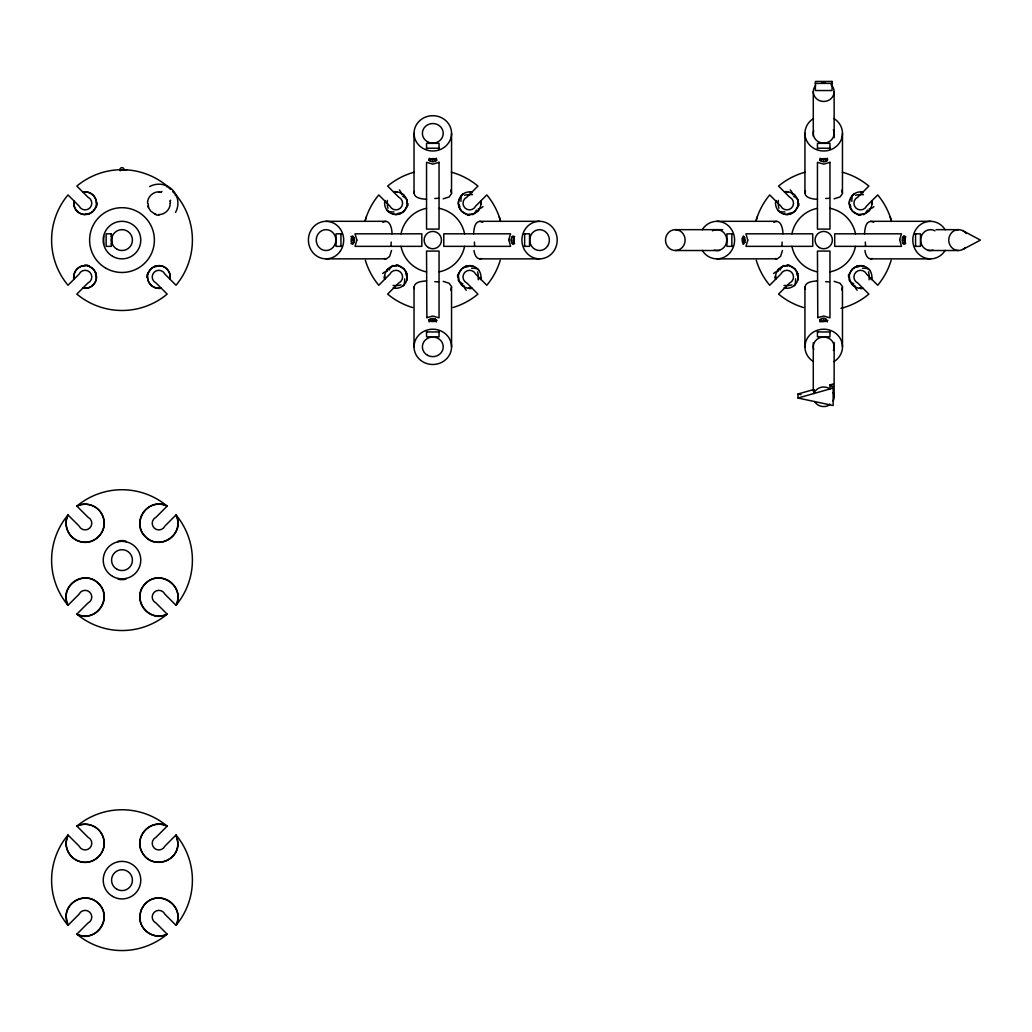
<?xml version="1.0" encoding="UTF-8"?>
<svg xmlns="http://www.w3.org/2000/svg" width="1032" height="1032" viewBox="0 0 1032 1032"><rect width="100%" height="100%" fill="white"/><g stroke="black" fill="none" stroke-linecap="round" stroke-linejoin="round"><path stroke-width="1.5" d="M414.026 346.842L414.026 287.051C414.89 281.491 422.101 281.413 426.538 280.872M451.565 346.842A18.77 17.647 0 0 0 423.404 331.569A18.77 17.647 0 0 0 423.404 362.116A18.77 17.647 0 0 0 451.565 346.842L451.526 286.496L449.113 283.232L443.167 281.336M817.447 280.872C813.01 281.413 805.798 281.491 804.934 287.051L804.934 346.842M834.075 281.336L840.022 283.232L842.447 286.496L842.486 346.842M73.775 276.963C73.633 270.9 79.051 265.456 85.127 265.611M170.215 203.214C170.37 209.277 164.952 214.72 158.876 214.566M426.538 199.305C421.882 199.008 412.658 198.08 414.348 191.423M451.565 287.051L450.597 290.057M817.447 199.305C812.674 199.163 802.857 197.731 805.489 190.881M842.486 287.051L841.622 289.863M451.565 133.334A18.77 17.647 0 0 1 423.404 148.621A18.77 17.647 0 0 1 423.404 118.061A18.77 17.647 0 0 1 451.565 133.334L451.526 193.681L449.113 196.944L443.167 198.841M842.486 133.334L842.447 193.681L840.022 196.944L834.075 198.841M96.479 276.963C96.634 283.039 91.19 288.457 85.127 288.315M147.524 203.214C147.37 197.138 152.813 191.72 158.876 191.862M407.253 203.91L406.93 200.479M458.35 276.266L458.66 279.698M798.162 203.91L797.852 200.479M849.259 276.266L849.568 279.698M473.585 233.825C474.114 229.388 474.204 222.19 479.764 221.312L539.543 221.312A18.77 17.647 -90 0 1 554.829 249.473A18.77 17.647 -90 0 1 524.269 249.473A18.77 17.647 -90 0 1 539.543 221.312M864.494 233.825C865.022 229.388 865.113 222.19 870.673 221.312L930.464 221.312M384.626 275.866L384.575 277.221M480.964 204.323L481.015 203.085M775.535 275.866L775.483 277.221M871.872 204.323L871.924 203.085M903.181 236.483L905.606 236.483L904.574 243.733L903.181 243.707L902.484 242.275L902.445 238.005L904.006 235.915L905.606 243.707L903.181 243.707M354.066 238.005L351.422 238.005L351.422 242.172C357.085 244.842 353.189 232.561 351.757 237.244C351.731 239.179 350.725 243.397 352.75 244.081M511.537 242.172L514.168 242.172L514.168 238.005C508.492 234.948 512.311 247.848 513.897 242.649C514.633 239.914 513.665 232.832 511.537 238.005M744.975 238.005L742.343 238.005L742.343 242.172L744.975 242.172L744.227 236.483M391.541 250.466L389.657 256.413L386.394 258.826L326.048 258.864M782.462 250.466L780.566 256.413L777.302 258.826L716.956 258.864M111.946 242.843L111.779 242.172A11.159 10.784 0 0 1 111.779 238.005L111.946 237.334M103.69 235.915L103.69 244.262M406.789 280.214L407.253 276.266M458.801 199.976L458.35 203.91M797.71 280.214L798.162 276.266M849.71 199.976L849.259 203.91M364.98 221.377L366.296 216.978M755.888 221.377L757.204 216.978M406.582 207.084L403.951 211.238L399.332 214.037M459.008 273.093L461.639 268.939L466.258 266.14M797.504 207.084L794.859 211.238L790.241 214.037A40.132 10.023 -51 0 1 789.777 214.076M849.917 273.093L852.561 268.939L857.179 266.14M67.97 514.994C63.649 523.508 67.067 534.808 75.336 539.543A81.618 39.345 -65.4 0 0 79.528 541.426C93.344 546.405 108.308 531.467 103.316 517.638A81.605 39.345 -24.8 0 0 101.459 513.433C96.698 505.19 85.411 501.758 76.897 506.067A19.027 19.027 0 0 1 103.948 520.412A19.027 19.027 0 0 1 82.289 542.045A19.027 19.027 0 0 1 67.97 514.994A70.395 70.395 0 0 0 67.996 605.281L79.064 594.213A6.669 6.669 0 0 1 89.849 592.278A6.669 6.669 0 0 1 87.914 603.062L76.845 614.13C94.428 623.986 112.875 598.96 99.743 584.809A6.463 2.141 45 0 0 97.318 582.37C83.153 569.264 58.14 587.698 67.996 605.281A19.027 19.027 0 0 1 82.276 578.178A19.027 19.027 0 0 1 103.948 599.85A19.027 19.027 0 0 1 76.845 614.13A70.395 70.395 0 0 0 167.158 614.13L156.09 603.062A6.669 6.669 0 0 1 154.155 592.278A6.669 6.669 0 0 1 164.939 594.213L176.008 605.281C185.863 587.698 160.837 569.251 146.673 582.383A6.463 2.141 -45 0 0 144.248 584.809C131.141 598.973 149.563 623.986 167.158 614.13A19.027 19.027 0 0 1 140.055 599.85A19.027 19.027 0 0 1 161.714 578.178A19.027 19.027 0 0 1 176.008 605.281A70.395 70.395 0 0 0 176.008 514.968L164.939 526.036A6.669 6.669 0 0 1 154.155 527.971A6.669 6.669 0 0 1 156.09 517.187L167.158 506.119C148.905 495.915 130.019 523.005 145.422 536.705C159.121 552.107 186.212 533.221 176.008 514.968A19.027 19.027 0 0 1 161.714 542.071A19.027 19.027 0 0 1 140.055 520.412A19.027 19.027 0 0 1 167.158 506.119A70.395 70.395 0 0 0 76.858 506.106L87.914 517.161A6.669 6.669 0 0 1 89.849 527.945A6.669 6.669 0 0 1 79.064 526.01L67.996 514.942M95.563 207.651L93.151 211.238L89.268 213.779M148.427 272.538L150.853 268.939L154.736 266.398M354.066 242.172L353.37 243.604L350.906 243.707M744.923 242.275L743.401 244.262M512.22 236.573L514.684 236.483M436.613 160.308L436.407 159.186L430.705 158.722C429.17 162.746 434.807 162.024 436.588 160.36M827.354 160.566L827.225 159.173L821.627 158.722C819.472 163.25 829.367 162.295 827.316 158.193M827.316 321.984C824.645 312.154 811.965 325.351 827.845 320.346M436.407 321.984C437.826 317.314 429.377 317.933 428.693 320.462M386.742 270.281L388.122 268.72M478.848 209.896L477.468 211.457M777.664 270.281L779.031 268.72M869.757 209.896L868.389 211.457M436.936 320.346L432.795 321.378L428.732 320.5M461.433 195.409L462.994 194.042M404.157 284.767L402.596 286.135M852.342 195.409L853.903 194.042M795.079 284.767L793.518 286.135M161.147 192.094L161.895 191.346M166.462 186.779L167.158 186.083L170.474 189.398M169.996 200.943L170.744 200.195M175.259 195.68L176.008 194.932L172.692 191.617M743.363 235.954L742.498 238.005L742.95 243.849M382.833 222.28C389.812 218.307 392.134 228.807 392.005 233.825M773.742 222.28C780.721 218.307 783.043 228.807 782.927 233.825M963.049 249.357L980.4 240.095L963.049 230.82M481.454 258.542C476.655 260.309 474.346 254.169 474.049 250.466M872.363 258.542C867.564 260.309 865.268 254.169 864.958 250.466M798.007 393.992L813.874 389.49L813.874 393.514A10.423 9.804 0 0 1 829.973 388.948L829.973 384.91L833.147 384.02L833.147 405.524L798.007 398.017L798.007 393.992L801.026 394.637M798.007 398.017L833.147 388.045M472.398 214.23L468.98 214.54M393.192 265.946L396.611 265.637M863.307 214.23L859.888 214.54M784.101 265.946L787.532 265.637M430.705 161.353C425.687 159.354 432.524 158.231 434.885 158.722L434.885 161.353M821.627 161.353C816.557 159.289 823.368 158.27 825.793 158.722L825.793 161.353M434.885 318.824L434.885 321.455L430.705 321.455L430.705 318.824M825.793 318.824L825.793 321.455L821.627 321.455L821.627 318.824M396.611 214.54L392.676 214.088M787.532 214.54L783.585 214.088M468.98 265.637L472.914 266.088M859.888 265.637L863.823 266.088M395.669 191.875L397.023 191.926M786.577 191.875L787.932 191.926M469.921 288.302L468.567 288.263M860.83 288.302L859.475 288.263M815.37 83.399L832.05 83.399M426.538 148.234L439.052 148.234M817.447 148.234L829.96 148.234M326.048 221.312L385.826 221.312M716.956 221.312L776.735 221.312M675.315 229.659A10.423 9.804 -90 0 1 683.803 245.306A10.423 9.804 -90 0 1 666.827 245.306A10.423 9.804 -90 0 1 675.315 229.659L722.671 229.659M936.076 229.659L958.547 229.659M341.773 233.825L336.045 233.825L336.045 246.351L341.773 246.351M523.817 233.825L529.545 233.825L529.545 246.351L523.817 246.351M732.681 233.825L726.954 233.825L726.954 246.351L732.681 246.351M914.739 233.825L920.467 233.825L920.467 246.351L914.739 246.351M111.366 235.915L112.436 235.915M111.366 236.483L112.217 236.483M350.906 236.483L353.37 236.573M902.445 238.005L905.077 238.005M351.615 240.095L354.363 240.095M511.227 240.095L513.975 240.095M742.524 240.095L745.272 240.095M902.149 240.095L904.883 240.095M902.484 242.275L905.077 242.172M111.366 243.707L112.217 243.707M512.272 243.707L514.684 243.707M111.366 244.262L112.436 244.262M675.315 250.518L719.51 250.518M928.052 250.518L958.547 250.518M479.764 258.864L539.543 258.864M870.673 258.864L930.464 258.864M426.538 331.943L439.052 331.943M817.447 331.943L829.96 331.943M85.127 191.862C91.19 191.72 96.634 197.138 96.479 203.214M158.876 288.315C152.813 288.457 147.37 283.039 147.524 276.963M870.673 221.312L873.665 222.28M479.764 221.312L482.757 222.28M776.735 258.864L775.045 258.542M385.826 258.864L384.136 258.542M85.127 214.566C79.051 214.72 73.633 209.277 73.775 203.214M158.876 265.611C164.952 265.456 170.37 270.9 170.215 276.963M124.085 169.712L126.781 169.854M856.715 213.882L852.561 211.238L849.762 206.619M790.706 266.295L794.859 268.939L797.659 273.557M465.806 213.882L461.639 211.238L458.84 206.619M399.797 266.295L403.951 268.939L406.75 273.557A40.132 10.023 39 0 1 406.789 274.022M154.439 213.663L150.853 211.238L148.311 207.355M89.552 266.514L93.151 268.939L95.692 272.822M793.518 194.042L795.079 195.409M853.903 286.135L852.342 284.767M402.596 194.042L404.157 195.409M462.994 286.135L461.433 284.767M868.389 268.72L869.757 270.281M779.031 211.457L777.664 209.896M477.468 268.72L478.848 270.281M388.122 211.457L386.742 209.896M450.597 190.12L451.565 193.126M841.622 190.314L842.486 193.126M805.489 289.295L804.934 287.051M414.348 288.754L414.026 287.051M890.203 216.978L891.519 221.377M499.295 216.978L500.61 221.377M915.565 233.825L915.565 246.351M834.14 91.667L834.14 137.759M834.14 342.418L834.14 396.778M829.96 149.06L829.96 143.332L817.447 143.332L817.447 149.06M829.96 331.117L829.96 336.845L817.447 336.845L817.447 331.117M829.715 404.041L829.715 404.789A10.423 9.804 0 0 1 814.609 401.564M823.704 158.915L823.704 161.65M823.704 318.527L823.704 321.275M820.092 158.193L820.092 160.618M820.092 319.572L820.092 321.984M813.281 91.667L813.281 136.172M813.281 342.714L813.281 390.922M804.934 133.334L804.934 193.126M731.856 233.825L731.856 246.351M524.643 233.825L524.643 246.351M439.052 149.06L439.052 143.332L426.538 143.332L426.538 149.06M439.052 331.117L439.052 336.845L426.538 336.845L426.538 331.117M436.407 158.193L436.407 160.618M432.795 158.915L432.795 161.65M432.795 318.527L432.795 321.275M429.183 158.193L429.183 160.618M429.183 319.572L429.183 321.984M414.026 133.334L414.026 193.126M340.947 233.825L340.947 246.351M126.033 578.436A4.154 0.98 0 0 1 121.995 579.649A4.154 0.98 0 0 1 117.958 578.436M117.958 541.813A4.154 0.98 0 0 1 121.995 540.6A4.154 0.98 0 0 1 126.033 541.813M176.008 194.932A70.395 70.395 0 0 1 176.008 285.245L164.939 274.177A6.669 6.669 0 0 0 154.155 272.242A6.669 6.669 0 0 0 156.09 283.026L167.158 294.094A70.395 70.395 0 0 1 76.845 294.094L87.914 283.026A6.669 6.669 0 0 0 89.849 272.242A6.669 6.669 0 0 0 79.064 274.177L67.996 285.245A70.395 70.395 0 0 1 67.996 194.932L79.064 206A6.669 6.669 0 0 0 89.849 207.935A6.669 6.669 0 0 0 87.914 197.151L76.845 186.083A70.395 70.395 0 0 1 167.158 186.083M149.64 186.573A19.027 19.027 0 0 1 175.517 212.45M120.267 170.848A2.09 2.09 0 0 1 121.389 167.7A2.09 2.09 0 0 1 124.085 169.687M82.857 192.094A11.352 11.352 0 0 1 96.453 202.453A11.352 11.352 0 0 1 84.366 214.54A11.352 11.352 0 0 1 74.007 200.943M74.007 279.233A11.352 11.352 0 0 1 84.366 265.637A11.352 11.352 0 0 1 96.453 277.724A11.352 11.352 0 0 1 82.857 288.083M161.147 288.083A11.352 11.352 0 0 1 147.55 277.724A11.352 11.352 0 0 1 159.638 265.637A11.352 11.352 0 0 1 169.996 279.233M121.428 170.151A1.69 0.774 -1.7 0 1 120.034 169.97M122.524 170.215A3.702 1.561 0 0 1 121.479 170.215M123.892 169.932A1.716 0.722 0 0 1 122.589 170.099M96.931 202.93A24.936 11.133 -38 0 1 96.866 205.897M96.092 206.271A17.454 7.869 -38.7 0 1 95.989 206.606M96.26 206.465A13.132 5.482 -42.2 0 1 95.924 207.496M89.384 213.521A13.584 5.392 -45.9 0 1 88.468 213.856M88.365 214.05A17.454 7.817 -51 0 1 88.004 214.153M88.313 213.521A24.936 10.475 -47.9 0 1 85.437 214.063M73.994 203.085A17.196 8.514 -48.3 0 1 74.265 200.827M82.96 191.888A17.196 8.785 -43.6 0 1 85.217 191.72M95.434 273.777A24.936 10.475 42.1 0 1 95.976 276.653M84.985 288.096A17.196 8.514 41.7 0 1 82.741 287.825M73.788 279.13A17.196 8.785 46.4 0 1 73.633 276.873M84.843 265.16A24.936 11.133 52 0 1 87.81 265.224M88.171 265.998A17.454 7.869 51.3 0 1 88.52 266.101M88.378 265.83A13.132 5.482 47.8 0 1 89.397 266.166M95.434 272.706A13.584 5.392 44.1 0 1 95.77 273.622M95.963 273.725A17.454 7.817 39 0 1 96.066 274.086M170.009 277.105A17.196 8.514 -48.3 0 1 169.738 279.35M161.044 288.302A17.196 8.785 -43.6 0 1 158.786 288.457M147.073 277.247A24.936 11.133 -38 0 1 147.137 274.28M147.911 273.919A17.454 7.869 -38.7 0 1 148.015 273.57M147.731 273.712A13.132 5.482 -42.2 0 1 148.079 272.68M154.619 266.656A13.584 5.392 -45.9 0 1 155.535 266.32M155.639 266.127A17.454 7.817 -51 0 1 156 266.024M155.69 266.656A24.936 10.475 -47.9 0 1 158.567 266.114M170.203 201.047A17.196 8.785 46.4 0 1 170.37 203.304M159.005 192.081A17.196 8.514 41.7 0 1 161.263 192.352M159.16 215.017A24.936 11.133 52 0 1 156.193 214.953M155.819 214.179A17.454 7.869 51.3 0 1 155.484 214.076M155.626 214.359A13.132 5.482 47.8 0 1 154.594 214.011M148.569 207.471A13.584 5.392 44.1 0 1 148.234 206.555M148.04 206.452A17.454 7.817 39 0 1 147.937 206.09M148.569 206.4A24.936 10.475 42.1 0 1 148.028 203.523M500.236 260.27A70.395 70.395 0 0 1 486.807 285.245L475.739 274.177A6.669 6.669 0 0 0 464.955 272.242A6.669 6.669 0 0 0 466.89 283.026L477.958 294.094A70.395 70.395 0 0 1 452.983 307.536M412.607 307.536A70.395 70.395 0 0 1 387.632 294.094L398.7 283.026A6.669 6.669 0 0 0 400.635 272.242A6.669 6.669 0 0 0 389.851 274.177L378.783 285.245A70.395 70.395 0 0 1 365.354 260.27M365.354 219.906A70.395 70.395 0 0 1 378.783 194.932L389.851 206A6.669 6.669 0 0 0 400.635 207.935A6.669 6.669 0 0 0 398.7 197.151L387.632 186.083A70.395 70.395 0 0 1 414.18 172.202M451.41 172.202A70.395 70.395 0 0 1 477.958 186.083L466.89 197.151A6.669 6.669 0 0 0 464.955 207.935A6.669 6.669 0 0 0 475.739 206L486.807 194.932A70.395 70.395 0 0 1 500.236 219.906M407.885 203.407A59.005 14.267 -39.9 0 1 407.937 205.484M406.956 206.219A40.132 10.088 -38.7 0 1 406.853 206.555M407.111 206.348A30.315 6.966 -42.2 0 1 406.982 206.787M399.41 213.908A40.132 10.023 -51 0 1 398.855 214.076M399.668 212.992A59.005 13.674 -47.9 0 1 397.32 213.637M394.005 211.934A165.675 42.57 -55.3 0 1 388.251 211.263M387.993 208.322A100.297 26.239 -54.9 0 1 387.4 200.401M384.962 202.62A36.133 10.256 -47.9 0 1 385.297 200.543M393.656 192.094A11.352 11.352 0 0 1 407.24 202.453A11.352 11.352 0 0 1 395.166 214.54A11.352 11.352 0 0 1 384.807 200.943M404.634 278.872A165.675 42.57 34.7 0 1 403.963 284.639M401.022 284.897A100.297 26.239 35.1 0 1 393.115 285.477M395.32 287.928A36.133 10.256 42.1 0 1 393.244 287.593M384.807 279.233A11.352 11.352 0 0 1 395.166 265.637A11.352 11.352 0 0 1 407.24 277.724A11.352 11.352 0 0 1 393.656 288.083M480.628 277.556A36.133 10.256 -47.9 0 1 480.293 279.633M471.934 288.083A11.352 11.352 0 0 1 458.35 277.724A11.352 11.352 0 0 1 470.424 265.637A11.352 11.352 0 0 1 480.783 279.233M482.963 206.606A104.58 28.948 49.3 0 1 478.164 209.019M476.526 210.051A164.127 42.325 58.6 0 1 472.708 214.72M469.483 215.185A59.005 14.267 50.1 0 1 467.406 215.237M466.67 214.243A40.132 10.088 51.3 0 1 466.335 214.153M466.541 214.398A30.315 6.966 47.8 0 1 466.103 214.282M458.969 206.71A40.132 10.023 39 0 1 458.801 206.155M459.885 206.968A59.005 13.674 42.1 0 1 459.24 204.62M460.956 201.305A165.675 42.57 34.7 0 1 461.627 195.538M464.568 195.28A100.297 26.239 35.1 0 1 472.488 194.7M470.27 192.249A36.133 10.256 42.1 0 1 472.346 192.584M480.783 200.943A11.352 11.352 0 0 1 470.424 214.54A11.352 11.352 0 0 1 458.35 202.453A11.352 11.352 0 0 1 471.934 192.094M474.617 245.81A22.033 2.154 -89.6 0 1 474.398 242.056M464.581 246.351A32.392 32.392 0 0 1 439.052 271.868M426.538 271.868A32.392 32.392 0 0 1 401.009 246.351M401.009 233.825A32.392 32.392 0 0 1 426.538 208.309M439.052 208.309A32.392 32.392 0 0 1 464.581 233.825M391.192 242.056A22.033 2.154 89.6 0 1 390.973 245.81M438.523 198.26A22.033 2.154 0.4 0 1 434.769 198.479M434.769 281.697A22.033 2.154 -0.4 0 1 438.523 281.917M393.992 191.681A36.133 10.565 -43.6 0 1 395.914 191.591M399.32 189.927A104.58 28.948 -40.7 0 1 401.732 194.725M402.751 196.351A164.127 42.325 -31.4 0 1 407.421 200.182M384.394 278.885A36.133 10.565 46.4 0 1 384.304 276.963M382.627 273.57A104.58 28.948 49.3 0 1 387.426 271.158M389.064 270.139A164.127 42.325 58.6 0 1 392.882 265.456M396.107 264.992A59.005 14.267 50.1 0 1 398.184 264.953M398.92 265.934A40.132 10.088 51.3 0 1 399.255 266.024M399.049 265.779A30.315 6.966 47.8 0 1 399.487 265.908M405.705 273.222A59.005 13.674 42.1 0 1 406.35 275.57M471.598 288.496A36.133 10.565 -43.6 0 1 469.676 288.586M466.27 290.25A104.58 28.948 -40.7 0 1 463.858 285.451M462.839 283.826A164.127 42.325 -31.4 0 1 458.169 279.995M457.705 276.77A59.005 14.267 -39.9 0 1 457.653 274.705M458.647 273.97A40.132 10.088 -38.7 0 1 458.737 273.622M458.479 273.828A30.315 6.966 -42.2 0 1 458.608 273.39M466.18 266.269A40.132 10.023 -51 0 1 466.735 266.101M465.922 267.185A59.005 13.674 -47.9 0 1 468.27 266.54M471.585 268.243A165.675 42.57 -55.3 0 1 477.339 268.913M477.597 271.855A100.297 26.239 -54.9 0 1 478.19 279.775M481.196 201.292A36.133 10.565 46.4 0 1 481.286 203.214M891.158 260.27A70.395 70.395 0 0 1 877.716 285.245L866.648 274.177A6.669 6.669 0 0 0 855.863 272.242A6.669 6.669 0 0 0 857.798 283.026L868.867 294.094A70.395 70.395 0 0 1 840.964 308.349M803.528 307.536A70.395 70.395 0 0 1 778.554 294.094L789.622 283.026A6.669 6.669 0 0 0 791.557 272.242A6.669 6.669 0 0 0 780.773 274.177L769.704 285.245A70.395 70.395 0 0 1 756.263 260.27M756.263 219.906A70.395 70.395 0 0 1 769.704 194.932L780.773 206A6.669 6.669 0 0 0 791.557 207.935A6.669 6.669 0 0 0 789.622 197.151L778.554 186.083A70.395 70.395 0 0 1 805.089 172.202M842.331 172.202A70.395 70.395 0 0 1 868.867 186.083L857.798 197.151A6.669 6.669 0 0 0 855.863 207.935A6.669 6.669 0 0 0 866.648 206L877.716 194.932A70.395 70.395 0 0 1 891.158 219.906M798.807 203.407A59.005 14.267 -39.9 0 1 798.845 205.484M797.865 206.219A40.132 10.088 -38.7 0 1 797.762 206.555M798.02 206.348A30.315 6.966 -42.2 0 1 797.891 206.787M790.577 212.992A59.005 13.674 -47.9 0 1 788.229 213.637M784.926 211.934A165.675 42.57 -55.3 0 1 779.16 211.263M778.902 208.322A100.297 26.239 -54.9 0 1 778.322 200.401M775.871 202.62A36.133 10.256 -47.9 0 1 776.206 200.543M784.565 192.094A11.352 11.352 0 0 1 798.162 202.453A11.352 11.352 0 0 1 786.074 214.54A11.352 11.352 0 0 1 775.716 200.943M795.543 278.872A165.675 42.57 34.7 0 1 794.885 284.639M791.944 284.897A100.297 26.239 35.1 0 1 784.023 285.477M786.229 287.928A36.133 10.256 42.1 0 1 784.165 287.593M775.716 279.233A11.352 11.352 0 0 1 786.074 265.637A11.352 11.352 0 0 1 798.162 277.724A11.352 11.352 0 0 1 784.565 288.083M871.55 277.556A36.133 10.256 -47.9 0 1 871.214 279.633M862.855 288.083A11.352 11.352 0 0 1 849.259 277.724A11.352 11.352 0 0 1 861.346 265.637A11.352 11.352 0 0 1 871.705 279.233M873.872 206.606A104.58 28.948 49.3 0 1 869.073 209.019M867.448 210.051A164.127 42.325 58.6 0 1 863.616 214.72M860.391 215.185A59.005 14.267 50.1 0 1 858.314 215.237M857.579 214.243A40.132 10.088 51.3 0 1 857.244 214.153M857.45 214.398A30.315 6.966 47.8 0 1 857.012 214.282M849.891 206.71A40.132 10.023 39 0 1 849.723 206.155M850.807 206.968A59.005 13.674 42.1 0 1 850.162 204.62M851.864 201.305A165.675 42.57 34.7 0 1 852.535 195.538M855.476 195.28A100.297 26.239 35.1 0 1 863.397 194.7M861.178 192.249A36.133 10.256 42.1 0 1 863.255 192.584M871.705 200.943A11.352 11.352 0 0 1 861.346 214.54A11.352 11.352 0 0 1 849.259 202.453A11.352 11.352 0 0 1 862.855 192.094M945.222 250.363A18.77 17.647 -90 0 1 918.867 254.246A18.77 17.647 -90 0 1 918.867 225.931A18.77 17.647 -90 0 1 945.222 229.814M702.186 229.814A18.77 17.647 -90 0 1 728.54 225.931A18.77 17.647 -90 0 1 728.54 254.246A18.77 17.647 -90 0 1 702.186 250.363M833.985 118.577A18.77 17.647 0 0 1 837.868 144.931A18.77 17.647 0 0 1 809.552 144.931A18.77 17.647 0 0 1 813.435 118.577M813.435 361.6A18.77 17.647 0 0 1 809.552 335.258A18.77 17.647 0 0 1 837.868 335.258A18.77 17.647 0 0 1 833.985 361.6M865.538 245.81A22.033 2.154 -89.6 0 1 865.319 242.056M855.489 246.351A32.392 32.392 0 0 1 829.96 271.868M817.447 271.868A32.392 32.392 0 0 1 791.931 246.351M791.931 233.825A32.392 32.392 0 0 1 817.447 208.309M829.96 208.309A32.392 32.392 0 0 1 855.489 233.825M782.101 242.056A22.033 2.154 89.6 0 1 781.882 245.81M829.431 198.26A22.033 2.154 0.4 0 1 825.677 198.479M825.677 281.697A22.033 2.154 -0.4 0 1 829.431 281.917M712.454 230.82A10.423 9.804 -90 0 1 726.709 239.063A10.423 9.804 -90 0 1 714.26 250.118M933.16 250.118A10.423 9.804 -90 0 1 920.712 239.063A10.423 9.804 -90 0 1 934.966 230.82M813.68 349.538A10.423 9.804 0 0 1 824.22 337.051A10.423 9.804 0 0 1 833.404 350.454M833.404 129.735A10.423 9.804 0 0 1 824.22 143.126A10.423 9.804 0 0 1 813.68 130.638M784.901 191.681A36.133 10.565 -43.6 0 1 786.823 191.591M790.228 189.927A104.58 28.948 -40.7 0 1 792.641 194.725M793.66 196.351A164.127 42.325 -31.4 0 1 798.342 200.182M775.303 278.885A36.133 10.565 46.4 0 1 775.213 276.963M773.548 273.57A104.58 28.948 49.3 0 1 778.347 271.158M779.973 270.139A164.127 42.325 58.6 0 1 783.804 265.456M787.029 264.992A59.005 14.267 50.1 0 1 789.093 264.953M789.828 265.934A40.132 10.088 51.3 0 1 790.164 266.024M789.957 265.779A30.315 6.966 47.8 0 1 790.409 265.908M797.53 273.467A40.132 10.023 39 0 1 797.697 274.022M796.614 273.222A59.005 13.674 42.1 0 1 797.259 275.57M862.507 288.496A36.133 10.565 -43.6 0 1 860.585 288.586M857.192 290.25A104.58 28.948 -40.7 0 1 854.767 285.451M853.748 283.826A164.127 42.325 -31.4 0 1 849.078 279.995M848.614 276.77A59.005 14.267 -39.9 0 1 848.562 274.705M849.555 273.97A40.132 10.088 -38.7 0 1 849.646 273.622M849.401 273.828A30.315 6.966 -42.2 0 1 849.517 273.39M857.089 266.269A40.132 10.023 -51 0 1 857.644 266.101M856.831 267.185A59.005 13.674 -47.9 0 1 859.179 266.54M862.494 268.243A165.675 42.57 -55.3 0 1 868.26 268.913M868.518 271.855A100.297 26.239 -54.9 0 1 869.099 279.775M872.117 201.292A36.133 10.565 46.4 0 1 872.208 203.214M965.475 247.461A10.423 9.804 -90 0 1 951.388 247.203A10.423 9.804 -90 0 1 952.11 232.226A10.423 9.804 -90 0 1 966.158 233.516M833.147 392.599A10.423 9.804 0 0 1 833.147 400.958M813.448 390.973A10.423 9.804 0 0 1 813.874 389.49M829.973 384.91A10.423 9.804 0 0 1 833.147 388.574M831.082 84.74A10.423 9.804 0 0 1 831.328 98.362A10.423 9.804 0 0 1 816.854 99.059A10.423 9.804 0 0 1 815.615 85.488M821.807 82.031A10.423 9.804 0 0 1 825.6 82.031M139.849 916.739C139.036 930.322 155.135 940.681 167.158 934.166L156.09 923.098A6.669 6.669 0 0 1 154.155 912.314A6.669 6.669 0 0 1 164.939 914.249L176.008 925.317C185.863 907.734 160.837 889.287 146.673 902.432A6.463 2.141 -45 0 0 144.248 904.845L141.036 910.418L139.849 916.739M66.112 842.241C65.7 849.143 69.376 856.083 75.336 859.591A81.618 39.345 -65.4 0 0 79.528 861.462C93.344 866.441 108.308 851.503 103.316 837.674A81.605 39.345 -24.8 0 0 101.459 833.469C96.698 825.226 85.411 821.794 76.897 826.103L87.914 837.197A6.669 6.669 0 0 1 89.849 847.982A6.669 6.669 0 0 1 79.064 846.047L67.996 834.978L66.112 842.241M177.904 843.067C179.194 861.436 151.962 869.757 142.88 853.593C132.083 838.745 150.814 816.996 167.158 826.155L156.09 837.223A6.669 6.669 0 0 0 154.155 848.007A6.669 6.669 0 0 0 164.939 846.072L176.008 835.004L177.904 843.067M66.1 916.429L67.996 925.317L79.064 914.249A6.669 6.669 0 0 1 89.849 912.314A6.669 6.669 0 0 1 87.914 923.098L76.845 934.166C94.428 944.022 112.875 918.996 99.743 904.845A6.463 2.141 45 0 0 97.318 902.407C86.172 892.254 65.79 901.078 66.1 916.429M356.853 240.095L355.021 246.351L421.817 246.351L421.817 233.825L355.021 233.825L356.853 240.095M508.75 239.643L510.569 246.351L443.773 246.351L443.773 233.825L510.569 233.825L508.75 239.643M747.761 240.095L745.942 246.351L812.726 246.351L812.726 233.825L745.942 233.825L747.761 240.095M899.659 239.643L901.478 246.351L834.694 246.351L834.694 233.825L901.478 233.825L899.659 239.643M439.052 162.321L432.795 164.14L426.538 162.321L426.538 229.104L439.052 229.104L439.052 162.321M426.874 317.663L426.538 251.073L439.052 251.073L439.052 317.856L432.795 316.037L426.874 317.663M829.96 162.321L823.704 164.14L817.447 162.321L817.447 229.104L829.96 229.104L829.96 162.321M817.783 317.663L817.447 251.073L829.96 251.073L829.96 317.856L823.704 316.037L817.783 317.663M832.05 81.438L815.37 81.438L815.37 90.532L832.05 90.532L832.05 81.438M111.366 233.825L106.141 233.825L106.141 246.351L111.366 246.351L111.366 233.825M116.784 889.197A10.423 10.423 0 0 0 132.431 880.167A10.423 10.423 0 0 0 116.784 871.124A10.423 10.423 0 0 0 116.784 889.197M176.008 925.317A70.395 70.395 0 0 0 176.008 835.004A19.027 19.027 0 0 1 161.714 862.107A19.027 19.027 0 0 1 140.055 840.448A19.027 19.027 0 0 1 167.158 826.155A70.395 70.395 0 0 0 76.858 826.142A19.027 19.027 0 0 1 103.948 840.448A19.027 19.027 0 0 1 82.289 862.081A19.027 19.027 0 0 1 67.97 835.03A70.395 70.395 0 0 0 67.996 925.317A19.027 19.027 0 0 1 82.276 898.214A19.027 19.027 0 0 1 103.948 919.886A19.027 19.027 0 0 1 76.845 934.166A70.395 70.395 0 0 0 167.158 934.166A19.027 19.027 0 0 1 140.055 919.886A19.027 19.027 0 0 1 161.714 898.214A19.027 19.027 0 0 1 176.008 925.317M112.617 896.421A18.77 18.77 0 0 0 140.778 880.167A18.77 18.77 0 0 0 112.617 863.9A18.77 18.77 0 0 0 112.617 896.421M112.617 576.385A18.77 18.77 0 0 0 140.778 560.131A18.77 18.77 0 0 0 112.617 543.864A18.77 18.77 0 0 0 112.617 576.385M116.784 569.161A10.423 10.423 0 0 0 132.431 560.131A10.423 10.423 0 0 0 116.784 551.088A10.423 10.423 0 0 0 116.784 569.161M116.784 249.125A10.423 10.423 0 0 0 132.431 240.095A10.423 10.423 0 0 0 116.784 231.052A10.423 10.423 0 0 0 116.784 249.125M112.617 256.349A18.77 18.77 0 0 0 140.778 240.095A18.77 18.77 0 0 0 112.617 223.828A18.77 18.77 0 0 0 112.617 256.349M105.47 267.946A32.392 32.392 0 0 0 154.387 240.469A32.392 32.392 0 0 0 106.128 211.844A32.392 32.392 0 0 0 105.47 267.946M340.47 250.905A18.77 17.647 -90 0 0 327.634 221.39A18.77 17.647 -90 0 0 310.039 247.977A18.77 17.647 -90 0 0 340.47 250.905M334.536 245.306A10.423 9.804 -90 0 0 326.048 229.659A10.423 9.804 -90 0 0 317.559 245.306A10.423 9.804 -90 0 0 334.536 245.306M547.553 246.093A10.423 9.804 -90 0 0 540.433 229.697A10.423 9.804 -90 0 0 530.654 244.468A10.423 9.804 -90 0 0 547.553 246.093M427.583 355.33A10.423 9.804 0 0 0 443.231 346.842A10.423 9.804 0 0 0 427.583 338.354A10.423 9.804 0 0 0 427.583 355.33M427.583 141.823A10.423 9.804 0 0 0 443.231 133.334A10.423 9.804 0 0 0 427.583 124.846A10.423 9.804 0 0 0 427.583 141.823M428.461 247.59A8.656 8.656 0 0 0 441.451 240.095A8.656 8.656 0 0 0 428.461 232.587A8.656 8.656 0 0 0 428.461 247.59M819.382 247.59A8.656 8.656 0 0 0 832.36 240.095A8.656 8.656 0 0 0 819.382 232.587A8.656 8.656 0 0 0 819.382 247.59"/></g></svg>
